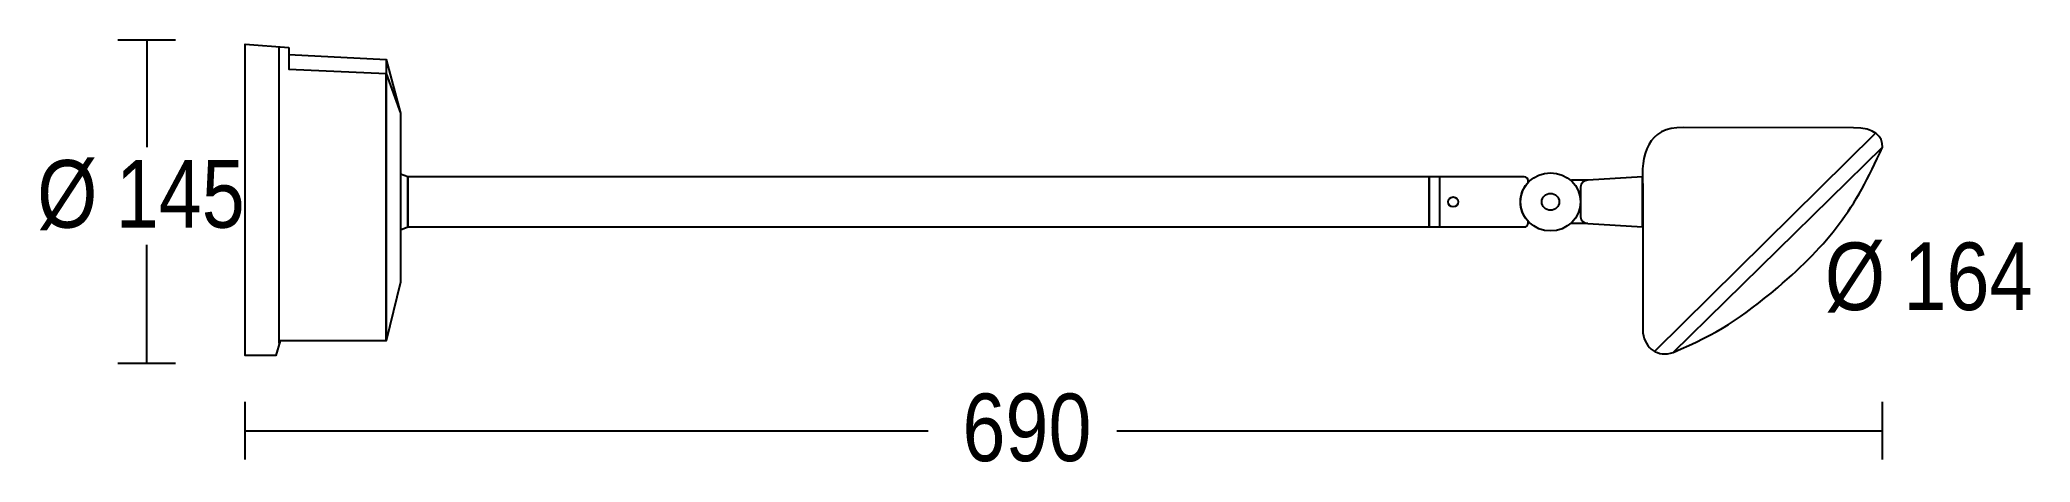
# Model space of a CAD drawing. Extents: x -67 to 283, y 137 to 211.
import ezdxf

# ---------------------------------------------------------------- set-up
doc = ezdxf.new("R2010")
doc.units = 0
doc.layers.add('LIVELLO_1', color=160, linetype='Continuous')
doc.styles.add('STD', font='txt')

# ---------------------------------------------------------------- blocks, each defined once
blk = doc.blocks.new('AI9-BLK1')
at = {"layer": 'LIVELLO_1', "color": 7}
for p, q in [((-162.74, 39.31), (-152.59, 39.31)), ((-157.67, 39.31), (-157.67, 20.48)), ((-134.39, -13.96), (-134.39, 37.99)), ((-115.54, 35.86), (-113.04, 26.46)), ((107.65, -15.21), (146.21, 22.81)), ((69.63, 15.25), (69.63, 6.48)), ((95.73, 14.67), (92.84, 14.67)), ((95.73, 7.04), (92.84, 7.04)), ((-157.67, -17.47), (-157.67, 3.34)), ((-162.74, -17.47), (-152.59, -17.47)), ((-140.36, -34.4), (-140.36, -24.24)), ((147.52, -34.4), (147.52, -24.24)), ((-140.21, -29.32), (-20.24, -29.32)), ((12.89, -29.32), (147.52, -29.32))]:
    blk.add_line(p, q, dxfattribs=at)
for points in [[(-132.68, 37.97), (-132.68, 34.15), (-115.54, 33.41), (-115.54, -13.53), (-134.22, -13.53), (-134.98, -16.13), (-140.36, -16.13), (-140.36, 38.53)], [(-113.04, 26.46), (-113.04, -3.21), (-115.54, -13.53), (-115.54, 33.41)], [(-111.77, 15.25), (-113.04, 15.74), (-113.04, 5.97), (-111.77, 6.46)], [(-111.77, 15.25), (-111.77, 6.46), (67.82, 6.46), (67.82, 15.25)]]:
    blk.add_lwpolyline(points, close=True, dxfattribs=at)
blk.add_lwpolyline([(-132.68, 36.75), (-115.54, 35.86), (-115.54, 33.41)], dxfattribs=at)
for centre, major_axis, ratio in [((89.17, 10.86), (-5.28, 0), 0.966779), ((72.05, 10.86), (-0.885, 0), 0.970431), ((89.17, 10.86), (-1.53, 0), 0.965953)]:
    blk.add_ellipse(centre, major_axis=major_axis, ratio=ratio, dxfattribs=at)
for points, knots in [([(110.75, -15.58), (108.06, -16.47), (105.77, -14.91), (105.42, -12.15), (105.42, -12.15), (105.42, 13.62), (105.42, 13.62), (104.98, 19.18), (106.24, 24.02), (112.53, 23.93), (112.53, 23.93), (142.45, 23.87), (142.45, 23.87), (146.21, 23.87), (147.62, 22.36), (147.52, 20.44), (147.52, 20.44), (110.75, -15.58), (110.75, -15.58)], [0, 0, 0, 0, 1, 1, 1, 2, 2, 2, 3, 3, 3, 4, 4, 4, 5, 5, 5, 6, 6, 6, 6]), ([(110.75, -15.58), (118.53, -12.23), (122.74, -9.61), (129.12, -4.15), (138.29, 3.69), (142.69, 9.56), (147.52, 20.44)], [0, 0, 0, 0, 1, 1, 1, 2, 2, 2, 2]), ([(84.54, 6.45), (84.54, 6.45), (67.82, 6.46), (67.82, 6.46), (67.82, 6.46), (67.82, 15.25), (67.82, 15.25), (67.82, 15.25), (84.54, 15.25), (84.54, 15.25), (84.94, 15.25), (85.27, 14.94), (85.27, 14.55), (85.27, 14.38), (85.2, 14.22), (85.09, 14.1), (84.34, 13.21), (83.89, 12.09), (83.89, 10.86), (83.89, 9.62), (84.35, 8.49), (85.1, 7.6), (85.2, 7.48), (85.27, 7.33), (85.27, 7.16), (85.27, 6.77), (84.94, 6.45), (84.54, 6.45)], [0, 0, 0, 0, 1, 1, 1, 2, 2, 2, 3, 3, 3, 4, 4, 4, 5, 5, 5, 6, 6, 6, 7, 7, 7, 8, 8, 8, 9, 9, 9, 9]), ([(105.34, 6.45), (105.34, 6.45), (95.73, 7.04), (95.73, 7.04), (95.03, 7.04), (94.46, 7.59), (94.46, 8.26), (94.46, 8.26), (94.46, 13.44), (94.46, 13.44), (94.46, 14.12), (95.03, 14.67), (95.73, 14.67), (95.73, 14.67), (105.34, 15.25), (105.34, 15.25), (105.34, 15.25), (105.34, 6.45), (105.34, 6.45)], [0, 0, 0, 0, 1, 1, 1, 2, 2, 2, 3, 3, 3, 4, 4, 4, 5, 5, 5, 6, 6, 6, 6])]:
    blk.add_open_spline(points, degree=3, knots=knots, dxfattribs=at)
at = {"layer": 'LIVELLO_1', "color": 7, "char_height": 11.87, "attachment_point": 1, "style": 'STD'}
for s, insert in [('\\fArial Narrow|b0|i0;\\H11.8700;\\C7;Ø', (-176.93, 18.2)), ('\\fArial Narrow|b0|i0;\\H11.8700;\\C7;145', (-163.11, 18.2)), ('\\fArial Narrow|b0|i0;\\H11.8700;\\C7;Ø', (137.41, 3.73)), ('\\fArial Narrow|b0|i0;\\H11.8700;\\C7;164', (151.23, 3.73)), ('\\fArial Narrow|b0|i0;\\H11.8700;\\C7;690', (-14.23, -22.8))]:
    blk.add_mtext(s, dxfattribs=dict(at, insert=insert))

msp = doc.modelspace()

# ---------------------------------------------------------------- block references
at = {"layer": 'LIVELLO_1', "color": 7}
msp.add_blockref('AI9-BLK1', (109.643781, 171.389969), dxfattribs=at)

doc.saveas('drawing.dxf')
